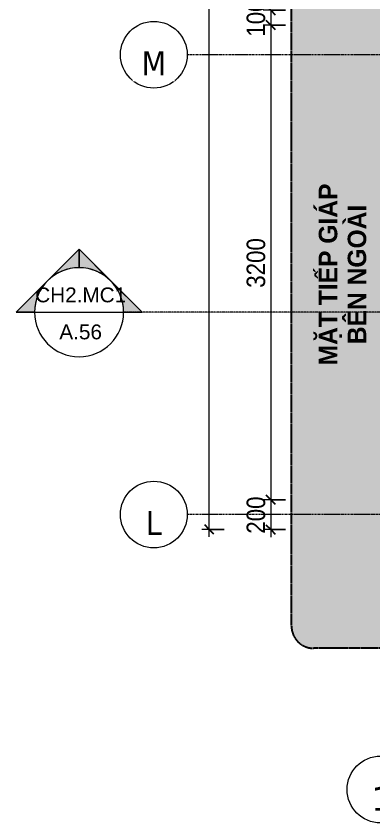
# Model space of a CAD drawing. Header units: millimetres. Extents: x 31157 to 224036, y 218 to 80529.
# Drawn here: x 31197 to 33601, y 67858 to 73297 of the extents above; entities that cross this region are included whole.
import ezdxf

# ---------------------------------------------------------------- set-up
doc = ezdxf.new("R2010")
doc.units = ezdxf.units.MM
for name, pattern in [('Dash - Tight', [4.5, 3, -1.5]), ('Dash Dot 3_16_', [7.9375, 4.7625, -1.5875, 0, -1.5875]), ('Grid Line', [22.225, 12.7, -3.175, 3.175, -3.175]), ('Hidden', [7.14375, 4.7625, -2.38125])]:
    doc.linetypes.add(name, pattern=pattern)
for name, color, linetype, lineweight in [('A-ANNO-DIMS', 211, 'Continuous', 9), ('A-ANNO-DIMS-50', 211, 'Continuous', 9), ('A-DETL-GENF-3', 92, 'Dash - Tight', 18), ('A-DETL-GENF-4', 92, 'Hidden', 25), ('G-ANNO-SYMB', 111, 'Continuous', 9), ('G-ANNO-SYMB-1', 111, 'Dash Dot 3_16_', 18), ('G-ANNO-TEXT-1', 7, 'Continuous', 9), ('S-GRID-1', 1, 'Grid Line', 9), ('S-GRID-IDEN', 1, 'Continuous', 9)]:
    doc.layers.add(name, color=color, linetype=linetype, lineweight=lineweight)
doc.layers.add('A-DETL-GENF-2', color=7, linetype='Continuous', lineweight=18, transparency=0.2)
doc.styles.add('Arial_1', font='arial.ttf', dxfattribs={"height": 100})
doc.styles.add('Arial_B', font='arialbd.ttf', dxfattribs={"width": 0.95, "height": 125})
doc.styles.add('Tahoma_B', font='tahomabd.ttf', dxfattribs={"height": 162.5})
doc.styles.add('UTM Avo', font='', dxfattribs={"width": 0.9, "height": 125})
doc.styles.get('UTM Avo').set_extended_font_data('UTM Avo')
doc.dimstyles.new('1_Dim_chi_tiet_2_5', dxfattribs={"dimscale": 304.8, "dimtxt": 124.912619, "dimasz": 0.19685, "dimexe": 0.164042, "dimexo": 0.0625, "dimgap": 0.016404, "dimtad": 1, "dimdec": 0, "dimrnd": 5, "dimzin": 0, "dimdsep": 46, "dimtxsty": 'UTM Avo', "dimblk1": 'OBLIQUE', "dimblk2": 'OBLIQUE', "dimsah": 1, "dimcen": 0.09, "dimdle": 0.164042, "dimazin": 0, "dimtfac": 1, "dimtdec": 4, "dimtix": 1, "dimtmove": 0, "dimatfit": 3, "dimfxl": 0.328084, "dimfxlon": 1, "dimtvp": 1, "dimtolj": 1, "dimtzin": 0, "dimarcsym": 2})

# ---------------------------------------------------------------- blocks, each defined once
blk = doc.blocks.new('BORDER VIEW - BORDER VIEW-3699679-TKCS_CĂN HỘ LOẠI 2 - MẶT BẰNG')
at = {"layer": 'A-DETL-GENF-4'}
for p, q in [((0, 150), (0, 9804.2)), ((10398.8, 0), (150, 0))]:
    blk.add_line(p, q, dxfattribs=at)
blk.add_arc((150, 150), 150, 180, 270, dxfattribs=at)
blk = doc.blocks.new('Grid - M_Grid Head - Circle-353313-TKCS_CĂN HỘ LOẠI 2 - MẶT BẰNG')
at = {"layer": 'S-GRID-IDEN'}
blk.add_circle((0, 0), 4.5, dxfattribs=at)
blk = doc.blocks.new('Section - M_Section Head - Filled-352373-TKCS_CĂN HỘ LOẠI 2 - MẶT BẰNG')
at = {"layer": 'G-ANNO-SYMB'}
h = blk.add_hatch(color=256, dxfattribs=at)
edge = h.paths.add_edge_path()
edge.add_line((-6, 8.49), (-6, 6))
edge.add_arc((-6, 0), 6, 90, 135)
edge.add_line((-10.24, 4.24), (-6, 8.49))
h = blk.add_hatch(color=256, dxfattribs=at)
edge = h.paths.add_edge_path()
edge.add_line((-6, 8.49), (-1.76, 4.24))
edge.add_arc((-6, 0), 6, 45, 90)
edge.add_line((-6, 6), (-6, 8.49))
h = blk.add_hatch(color=256, dxfattribs=at)
edge = h.paths.add_edge_path()
edge.add_line((-14.49, 0), (-10.24, 4.24))
edge.add_arc((-6, 0), 6, 135, 180)
edge.add_line((-12, 0), (-14.49, 0))
h = blk.add_hatch(color=256, dxfattribs=at)
edge = h.paths.add_edge_path()
edge.add_line((2.49, 0), (0, 0))
edge.add_arc((-6, 0), 6, 360, 405)
edge.add_line((-1.76, 4.24), (2.49, 0))
for p, q in [((-6, 8.49), (-14.49, 0)), ((-6, 8.49), (-10.24, 4.24)), ((-6, 8.49), (2.49, 0)), ((-6, 6), (-6, 8.49)), ((-6, 8.49), (-6, 6)), ((-1.76, 4.24), (-6, 8.49)), ((-10.24, 4.24), (-14.49, 0)), ((2.49, 0), (-1.76, 4.24)), ((-14.49, 0), (-12, 0)), ((0, 0), (2.49, 0)), ((-12, 0), (-14.49, 0)), ((0, 0), (2.49, 0))]:
    blk.add_line(p, q, dxfattribs=at)
for start, end in [(360, 180), (90, 135), (45, 90), (135, 180), (360, 45), (180, 360)]:
    blk.add_arc((-6, 0), 6, start, end, dxfattribs=at)
blk = doc.blocks.new('DIMBLOCK47-TKCS_CĂN HỘ LOẠI 2 - MẶT BẰNG')
at = {"layer": 'A-ANNO-DIMS-50', "lineweight": 25}
for p, q in [((32497.9, 78236.9), (32467.9, 78266.9)), ((32497.9, 78236.9), (32527.9, 78206.9)), ((32497.9, 69836.9), (32467.9, 69866.9)), ((32497.9, 69836.9), (32527.9, 69806.9))]:
    blk.add_line(p, q, dxfattribs=at)
at = {"layer": 'A-ANNO-DIMS-50'}
for p, q in [((32497.9, 69786.9), (32497.9, 78286.9)), ((32397.9, 78236.9), (32547.9, 78236.9)), ((32497.9, 78236.9), (32397.9, 78236.9)), ((32597.9, 69836.9), (32447.9, 69836.9)), ((32497.9, 69836.9), (32597.9, 69836.9))]:
    blk.add_line(p, q, dxfattribs=at)
at = {"layer": 'A-ANNO-DIMS-50', "color": 0, "insert": (32335.5, 73865.8), "char_height": 125, "width": 410.824, "attachment_point": 1, "rotation": 90, "line_spacing_factor": 1.110334, "style": 'UTM Avo'}
blk.add_mtext('8400', dxfattribs=at)
blk = doc.blocks.new('_Oblique')
at = {"color": 0, "linetype": 'ByBlock', "lineweight": -2}
blk.add_line((-0.5, -0.5), (0.5, 0.5), dxfattribs=at)
blk = doc.blocks.new('DIMBLOCK52-TKCS_CĂN HỘ LOẠI 2 - MẶT BẰNG')
at = {"layer": 'A-ANNO-DIMS-50'}
for p, q in [((33012.5, 73336.9), (32862.5, 73336.9)), ((32912.5, 73336.9), (32912.5, 73236.9)), ((32912.5, 73336.9), (33012.5, 73336.9)), ((33012.5, 73236.9), (32862.5, 73236.9)), ((32912.5, 73236.9), (33012.5, 73236.9))]:
    blk.add_line(p, q, dxfattribs=at)
at = {"layer": 'A-ANNO-DIMS-50', "lineweight": 25}
for p, q in [((32912.5, 73336.9), (32882.5, 73366.9)), ((32912.5, 73336.9), (32942.5, 73306.9)), ((32912.5, 73236.9), (32882.5, 73266.9)), ((32912.5, 73236.9), (32942.5, 73206.9))]:
    blk.add_line(p, q, dxfattribs=at)
at = {"layer": 'A-ANNO-DIMS-50', "color": 0, "insert": (32750.2, 73158.6), "char_height": 125, "width": 308.118, "attachment_point": 1, "rotation": 90, "line_spacing_factor": 1.110334, "style": 'UTM Avo'}
blk.add_mtext('100', dxfattribs=at)
blk = doc.blocks.new('DIMBLOCK53-TKCS_CĂN HỘ LOẠI 2 - MẶT BẰNG')
at = {"layer": 'A-ANNO-DIMS-50', "lineweight": 25}
for p, q in [((32912.5, 73236.9), (32882.5, 73266.9)), ((32912.5, 73236.9), (32942.5, 73206.9)), ((32912.5, 70036.9), (32882.5, 70066.9)), ((32912.5, 70036.9), (32942.5, 70006.9))]:
    blk.add_line(p, q, dxfattribs=at)
at = {"layer": 'A-ANNO-DIMS-50'}
for p, q in [((33012.5, 73236.9), (32862.5, 73236.9)), ((32912.5, 73236.9), (32912.5, 70036.9)), ((32912.5, 73236.9), (33012.5, 73236.9)), ((33012.5, 70036.9), (32862.5, 70036.9)), ((32912.5, 70036.9), (33012.5, 70036.9))]:
    blk.add_line(p, q, dxfattribs=at)
at = {"layer": 'A-ANNO-DIMS-50', "color": 0, "insert": (32750.2, 71465.8), "char_height": 125, "width": 410.824, "attachment_point": 1, "rotation": 90, "line_spacing_factor": 1.110334, "style": 'UTM Avo'}
blk.add_mtext('3200', dxfattribs=at)
blk = doc.blocks.new('DIMBLOCK54-TKCS_CĂN HỘ LOẠI 2 - MẶT BẰNG')
at = {"layer": 'A-ANNO-DIMS-50', "lineweight": 25}
for p, q in [((32912.5, 70036.9), (32882.5, 70066.9)), ((32912.5, 70036.9), (32942.5, 70006.9)), ((32912.5, 69835.3), (32882.5, 69865.3)), ((32912.5, 69835.3), (32942.5, 69805.3))]:
    blk.add_line(p, q, dxfattribs=at)
at = {"layer": 'A-ANNO-DIMS-50'}
for p, q in [((33012.5, 70036.9), (32862.5, 70036.9)), ((32912.5, 70036.9), (32912.5, 69785.3)), ((32912.5, 70036.9), (33012.5, 70036.9)), ((33012.5, 69835.3), (32862.5, 69835.3)), ((32912.5, 69835.3), (33012.5, 69835.3))]:
    blk.add_line(p, q, dxfattribs=at)
at = {"layer": 'A-ANNO-DIMS-50', "color": 0, "insert": (32750.2, 69807.7), "char_height": 125, "width": 308.118, "attachment_point": 1, "rotation": 90, "line_spacing_factor": 1.110334, "style": 'UTM Avo'}
blk.add_mtext('200', dxfattribs=at)

msp = doc.modelspace()

# ---------------------------------------------------------------- hatches: boundary and pattern name
at = {"layer": 'A-DETL-GENF-2'}
h = msp.add_hatch(color=256, dxfattribs=at)
h.paths.add_polyline_path([(33202.6, 69035.3), (43451.3, 69035.3), (43490.1, 69040.4), (43526.3, 69055.4), (43557.4, 69079.2), (43581.2, 69110.3), (43596.2, 69146.5), (43601.3, 69185.3), (43601.3, 78839.5), (43596.2, 78878.3), (43581.2, 78914.5), (43557.4, 78945.6), (43526.3, 78969.4), (43490.1, 78984.4), (43451.3, 78989.5), (33202.6, 78989.5), (33163.7, 78984.4), (33127.6, 78969.4), (33096.5, 78945.6), (33072.7, 78914.5), (33057.7, 78878.3), (33052.6, 78839.5), (33052.6, 69185.3), (33057.7, 69146.5), (33072.7, 69110.3), (33096.5, 69079.2), (33127.6, 69055.4), (33163.7, 69040.4)])
h.paths.add_polyline_path([(37494.4, 69695.8), (37481.9, 69697.4), (37470.3, 69702.2), (37460.3, 69709.9), (37452.7, 69719.9), (37447.8, 69731.5), (37446.2, 69743.9), (37449.4, 69743.9), (37451.2, 69731.5), (37456.6, 69719.9), (37462.5, 69712.1), (37471.9, 69705), (37482.7, 69700.5), (37494.4, 69698.9), (37507.7, 69701.2), (37518.4, 69706.2), (37526.2, 69712.1), (37533.3, 69721.4), (37537.8, 69732.3), (37539.4, 69743.9), (37542.5, 69743.9), (37540.9, 69731.5), (37536.1, 69719.9), (37528.4, 69709.9), (37516.9, 69701.6), (37504.7, 69697.1)])
h.paths.add_polyline_path([(38152.6, 69761.9), (37552.6, 69761.9), (37552.6, 69835.3), (34352.6, 69835.3), (34352.6, 69761.9), (33652.6, 69761.9), (33652.6, 76536.9), (36152.6, 76536.9), (36152.6, 78036.9), (34052.6, 78036.9), (34052.5, 77886.9), (33652.6, 77887), (33652.6, 78238.6), (34052.5, 78238.6), (34052.6, 78236.9), (42252.6, 78236.9), (42252.6, 78638.6), (42652.6, 78638.6), (42652.6, 74516.9), (42052.6, 74516.9), (42052.6, 69834.3), (38852.6, 69834.3), (38852.6, 69761.9), (38347.4, 69761.9)])
h.paths.add_polyline_path([(42367.3, 73111.9), (42252.6, 73111.9), (42252.6, 73311.9), (42652.6, 73311.9), (42652.6, 73111.9), (42472.6, 73111.9)])

# ---------------------------------------------------------------- linework, layer by layer
at = {"layer": 'G-ANNO-SYMB'}
msp.add_line((31320.9, 71301.1), (31920.9, 71301.1), dxfattribs=at)
at = {"layer": 'G-ANNO-SYMB-1'}
msp.add_line((44852.8, 71301.1), (31920.9, 71301.1), dxfattribs=at)
at = {"layer": 'S-GRID-1'}
for p, q in [((33600, 73036.9), (32350, 73036.9)), ((43168.2, 73036.9), (33600, 73036.9)), ((33600, 69936.9), (32350, 69936.9)), ((43168.2, 69936.9), (33600, 69936.9))]:
    msp.add_line(p, q, dxfattribs=at)

# ---------------------------------------------------------------- block references
at = {"layer": 'A-DETL-GENF-3'}
msp.add_blockref('BORDER VIEW - BORDER VIEW-3699679-TKCS_CĂN HỘ LOẠI 2 - MẶT BẰNG', (33052.6, 69035.3), dxfattribs=at)
at = {"layer": 'G-ANNO-SYMB', "xscale": 49.99999999999998, "yscale": 49.99999999999998, "zscale": 49.99999999999998}
msp.add_blockref('Section - M_Section Head - Filled-352373-TKCS_CĂN HỘ LOẠI 2 - MẶT BẰNG', (31920.9, 71301.1), dxfattribs=at)
at = {"layer": 'S-GRID-IDEN', "xscale": 49.99999999999998, "yscale": 49.99999999999998, "zscale": 49.99999999999998, "rotation": 89.99999999999984}
for p in [(32125, 73036.9), (32125, 69936.9)]:
    msp.add_blockref('Grid - M_Grid Head - Circle-353313-TKCS_CĂN HỘ LOẠI 2 - MẶT BẰNG', p, dxfattribs=at)
at = {"layer": 'S-GRID-IDEN', "xscale": 49.99999999999998, "yscale": 49.99999999999998, "zscale": 49.99999999999998}
msp.add_blockref('Grid - M_Grid Head - Circle-353313-TKCS_CĂN HỘ LOẠI 2 - MẶT BẰNG', (33652.6, 68083.4), dxfattribs=at)

# ---------------------------------------------------------------- texts
at = {"layer": 'G-ANNO-SYMB', "char_height": 100, "attachment_point": 5, "line_spacing_factor": 0.936439, "style": 'Arial_1'}
for s, insert, width in [('\\pt635,1270,1905,2540,3175,3810,4445,5080,5715,6350,6985,7620,8255,8890,9525,10160,10795,11430,12065,12700,13335,13970,14605,15240,15875,16510,17145,17780,18415,19050,19685,20320;CH2.MC1', (31631.8, 71417.1), 625), ('\\pt635,1270,1905,2540,3175,3810,4445,5080,5715,6350,6985,7620,8255,8890,9525,10160,10795,11430,12065,12700,13335,13970,14605,15240,15875,16510,17145,17780,18415,19050,19685,20320;A.56', (31631.5, 71167.6), 297.5)]:
    msp.add_mtext(s, dxfattribs=dict(at, insert=insert, width=width))
at = {"layer": 'G-ANNO-TEXT-1', "insert": (33397.4, 71555.5), "char_height": 125, "width": 1439.25, "attachment_point": 5, "rotation": 90, "line_spacing_factor": 0.936439, "style": 'Arial_B'}
msp.add_mtext('\\pt570,1140,1710,2280,2850,3420,3990,4560,5130,5700,6270,6840,7410,7980,8550,9120,9690,10260,10830,11400,11970,12540,13110,13680,14250,14820,15390,15960,16530,17100,17670,18240;MẶT TIẾP GIÁP\\PBÊN NGOÀI', dxfattribs=at)

# ---------------------------------------------------------------- dimensions: what is measured, and where the dimension line sits
at = {"layer": 'A-ANNO-DIMS'}
for base, p1, p2, override, picture, middle in [((32497.9, 78236.9), (32597.9, 69836.9), (32397.9, 78236.9), {"dimpost": '<>', "dimfxl": 8402.380615}, 'DIMBLOCK47-TKCS_CĂN HỘ LOẠI 2 - MẶT BẰNG', (32428.2, 74036.9)), ((32912.5, 73236.9), (33012.5, 73336.9), (33012.5, 73236.9), {"dimpost": '<>', "dimfxl": 100}, 'DIMBLOCK52-TKCS_CĂN HỘ LOẠI 2 - MẶT BẰNG', (32842.9, 73286.9)), ((32912.5, 70036.9), (33012.5, 73236.9), (33012.5, 70036.9), {"dimpost": '<>', "dimfxl": 3200}, 'DIMBLOCK53-TKCS_CĂN HỘ LOẠI 2 - MẶT BẰNG', (32842.9, 71636.9)), ((32912.5, 69835.3), (33012.5, 70036.9), (33012.5, 69835.3), {"dimpost": '<>', "dimfxl": 201.625653}, 'DIMBLOCK54-TKCS_CĂN HỘ LOẠI 2 - MẶT BẰNG', (32842.9, 69936.1))]:
    dim = msp.add_linear_dim(base=base, p1=p1, p2=p2, angle=90, dimstyle='1_Dim_chi_tiet_2_5', override=override, dxfattribs=at)
    dim.commit()
    dim.dimension.update_dxf_attribs({"geometry": picture, "text_midpoint": middle})

# ---------------------------------------------------------------- next in the draw order: texts
at = {"layer": 'S-GRID-IDEN', "char_height": 162.5, "attachment_point": 5, "line_spacing_factor": 0.996129, "style": 'Tahoma_B', "bg_fill": 3, "box_fill_scale": 1.25, "bg_fill_color": 256, "bg_fill_true_color": 13158600, "bg_fill_transparency": 0}
for s, insert, width in [('\\pt634.99962,1269.99925,1905.0005,2540.00013,3174.99975,3809.99937,4445.00062,5080.00025,5714.99987,6349.9995,6985.00075,7620.00037,8255,8889.99962,9524.99925,10160.0005,10795.00013,11429.99975,12064.99938,12700.00063,13335.00025,13969.99988,14604.9995,15240.00075,15875.00038,16510,17144.99963,17779.99925,18415.0005,19050.00013,19684.99975,20319.99938;M', (32124.5, 72979.6), 202), ('\\pt634.99962,1269.99925,1905.0005,2540.00013,3174.99975,3809.99937,4445.00062,5080.00025,5714.99987,6349.9995,6985.00075,7620.00037,8255,8889.99962,9524.99925,10160.0005,10795.00013,11429.99975,12064.99938,12700.00063,13335.00025,13969.99988,14604.9995,15240.00075,15875.00038,16510,17144.99963,17779.99925,18415.0005,19050.00013,19684.99975,20319.99938;L', (32124.5, 69879.7), 129), ('\\pt634.99962,1269.99925,1905.0005,2540.00013,3174.99975,3809.99937,4445.00062,5080.00025,5714.99987,6349.9995,6985.00075,7620.00037,8255,8889.99962,9524.99925,10160.0005,10795.00013,11429.99975,12064.99938,12700.00063,13335.00025,13969.99988,14604.9995,15240.00075,15875.00038,16510,17144.99963,17779.99925,18415.0005,19050.00013,19684.99975,20319.99938;1', (33654.9, 68021), 145.5)]:
    msp.add_mtext(s, dxfattribs=dict(at, insert=insert, width=width))

doc.saveas('drawing.dxf')
